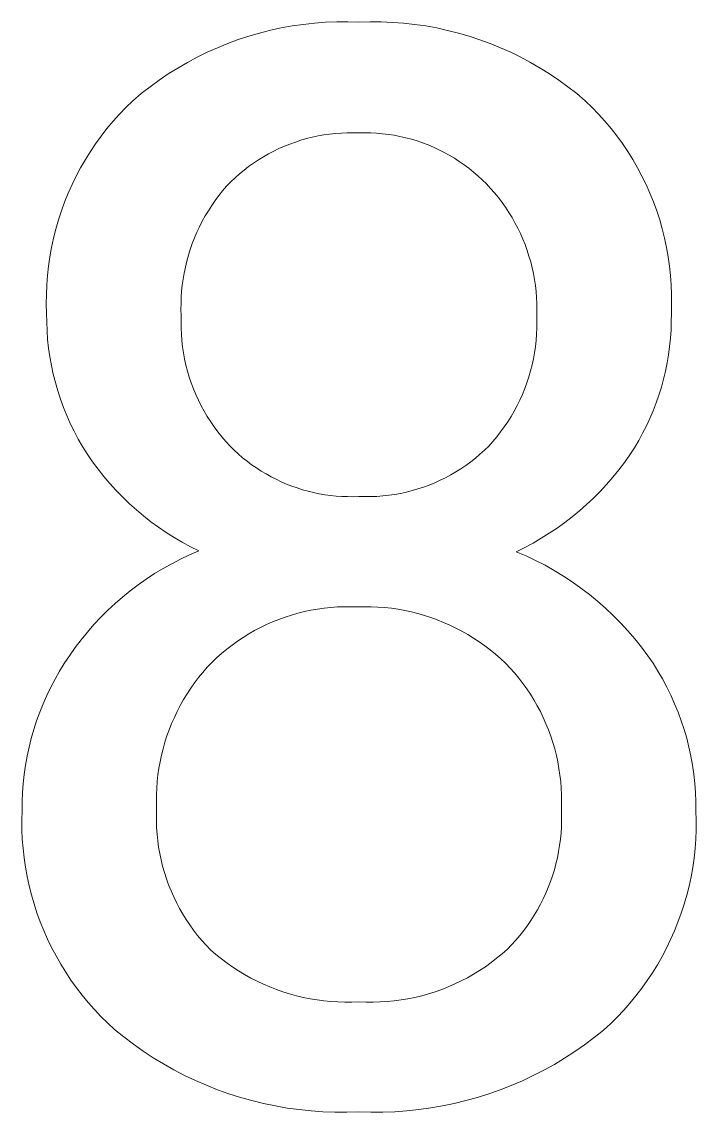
# Model space of a CAD drawing. Header units: millimetres. Extents: x 3269 to 7089, y 1744 to 4413.
# Drawn here: x 6460.62 to 6483.64, y 1984.08 to 2021.28 of the extents above; entities that cross this region are included whole.
import ezdxf

# ---------------------------------------------------------------- set-up
doc = ezdxf.new("R2010")
doc.units = ezdxf.units.MM
doc.header["$MEASUREMENT"] = 0
doc.layers.add('Domyślny', color=7, linetype='Continuous', true_color=0x000000)

msp = doc.modelspace()

# ---------------------------------------------------------------- linework, layer by layer
at = {"layer": 'Domyślny', "color": 18, "lineweight": 15, "true_color": 0x000000}
for p, q in [((6469.478, 2021.066), (6469.852, 2021.134)), ((6469.852, 2021.134), (6470.229, 2021.188)), ((6470.229, 2021.188), (6470.608, 2021.23)), ((6470.608, 2021.23), (6470.987, 2021.258)), ((6470.987, 2021.258), (6471.368, 2021.273)), ((6471.368, 2021.273), (6471.748, 2021.275)), ((6471.748, 2021.275), (6472.129, 2021.264)), ((6472.129, 2021.264), (6472.509, 2021.275)), ((6472.509, 2021.275), (6472.89, 2021.273)), ((6472.89, 2021.273), (6473.271, 2021.257)), ((6473.271, 2021.257), (6473.65, 2021.229)), ((6473.65, 2021.229), (6474.029, 2021.187)), ((6474.029, 2021.187), (6474.405, 2021.133)), ((6474.405, 2021.133), (6474.78, 2021.065)), ((6468.009, 2020.668), (6468.371, 2020.786)), ((6468.371, 2020.786), (6468.736, 2020.892)), ((6468.736, 2020.892), (6469.106, 2020.986)), ((6469.106, 2020.986), (6469.478, 2021.066)), ((6474.78, 2021.065), (6475.152, 2020.984)), ((6475.152, 2020.984), (6475.521, 2020.891)), ((6475.521, 2020.891), (6475.887, 2020.785)), ((6475.887, 2020.785), (6476.248, 2020.666)), ((6466.952, 2020.237), (6467.299, 2020.393)), ((6467.299, 2020.393), (6467.652, 2020.536)), ((6467.652, 2020.536), (6468.009, 2020.668)), ((6476.248, 2020.666), (6476.606, 2020.535)), ((6476.606, 2020.535), (6476.958, 2020.391)), ((6476.958, 2020.391), (6477.306, 2020.236)), ((6466.274, 2019.89), (6466.61, 2020.069)), ((6466.61, 2020.069), (6466.952, 2020.237)), ((6477.306, 2020.236), (6477.648, 2020.068)), ((6477.648, 2020.068), (6477.983, 2019.889)), ((6465.622, 2019.497), (6465.945, 2019.699)), ((6465.945, 2019.699), (6466.274, 2019.89)), ((6477.983, 2019.889), (6478.313, 2019.698)), ((6478.313, 2019.698), (6478.635, 2019.496)), ((6464.999, 2019.059), (6465.307, 2019.284)), ((6465.307, 2019.284), (6465.622, 2019.497)), ((6478.635, 2019.496), (6478.951, 2019.283)), ((6478.951, 2019.283), (6479.259, 2019.059)), ((6464.699, 2018.825), (6464.999, 2019.059)), ((6479.259, 2019.059), (6479.559, 2018.825)), ((6464.176, 2018.355), (6464.408, 2018.58)), ((6464.408, 2018.58), (6464.699, 2018.825)), ((6479.559, 2018.825), (6479.85, 2018.58)), ((6479.85, 2018.58), (6480.083, 2018.355)), ((6463.952, 2018.122), (6464.176, 2018.355)), ((6480.083, 2018.355), (6480.307, 2018.123)), ((6463.529, 2017.634), (6463.737, 2017.882)), ((6463.737, 2017.882), (6463.952, 2018.122)), ((6480.307, 2018.123), (6480.523, 2017.883)), ((6480.523, 2017.883), (6480.731, 2017.636)), ((6463.331, 2017.379), (6463.529, 2017.634)), ((6470.929, 2017.417), (6470.732, 2017.381)), ((6471.128, 2017.445), (6470.929, 2017.417)), ((6471.327, 2017.467), (6471.128, 2017.445)), ((6471.527, 2017.482), (6471.327, 2017.467)), ((6471.728, 2017.49), (6471.527, 2017.482)), ((6471.928, 2017.491), (6471.728, 2017.49)), ((6472.129, 2017.486), (6471.928, 2017.491)), ((6472.33, 2017.49), (6472.129, 2017.486)), ((6472.531, 2017.486), (6472.33, 2017.49)), ((6472.732, 2017.476), (6472.531, 2017.486)), ((6472.932, 2017.458), (6472.732, 2017.476)), ((6473.131, 2017.434), (6472.932, 2017.458)), ((6473.33, 2017.403), (6473.131, 2017.434)), ((6473.527, 2017.365), (6473.33, 2017.403)), ((6480.731, 2017.636), (6480.929, 2017.381)), ((6462.961, 2016.85), (6463.141, 2017.118)), ((6463.141, 2017.118), (6463.331, 2017.379)), ((6469.582, 2017.031), (6469.399, 2016.95)), ((6469.769, 2017.106), (6469.582, 2017.031)), ((6469.957, 2017.174), (6469.769, 2017.106)), ((6470.148, 2017.236), (6469.957, 2017.174)), ((6470.341, 2017.291), (6470.148, 2017.236)), ((6470.536, 2017.339), (6470.341, 2017.291)), ((6470.732, 2017.381), (6470.536, 2017.339)), ((6473.723, 2017.32), (6473.527, 2017.365)), ((6473.918, 2017.268), (6473.723, 2017.32)), ((6474.11, 2017.21), (6473.918, 2017.268)), ((6474.3, 2017.145), (6474.11, 2017.21)), ((6474.488, 2017.074), (6474.3, 2017.145)), ((6474.673, 2016.996), (6474.488, 2017.074)), ((6480.929, 2017.381), (6481.119, 2017.12)), ((6481.119, 2017.12), (6481.3, 2016.852)), ((6462.79, 2016.576), (6462.961, 2016.85)), ((6468.866, 2016.671), (6468.695, 2016.566)), ((6469.04, 2016.77), (6468.866, 2016.671)), ((6469.218, 2016.863), (6469.04, 2016.77)), ((6469.399, 2016.95), (6469.218, 2016.863)), ((6474.856, 2016.911), (6474.673, 2016.996)), ((6475.035, 2016.821), (6474.856, 2016.911)), ((6475.211, 2016.724), (6475.035, 2016.821)), ((6475.384, 2016.621), (6475.211, 2016.724)), ((6481.3, 2016.852), (6481.471, 2016.578)), ((6462.477, 2016.012), (6462.629, 2016.297)), ((6462.629, 2016.297), (6462.79, 2016.576)), ((6468.364, 2016.339), (6468.205, 2016.217)), ((6468.528, 2016.455), (6468.364, 2016.339)), ((6468.695, 2016.566), (6468.528, 2016.455)), ((6475.553, 2016.512), (6475.384, 2016.621)), ((6475.718, 2016.398), (6475.553, 2016.512)), ((6475.879, 2016.278), (6475.718, 2016.398)), ((6476.036, 2016.152), (6475.879, 2016.278)), ((6481.471, 2016.578), (6481.633, 2016.298)), ((6481.633, 2016.298), (6481.785, 2016.013)), ((6462.335, 2015.721), (6462.477, 2016.012)), ((6467.899, 2015.957), (6467.753, 2015.82)), ((6468.05, 2016.09), (6467.899, 2015.957)), ((6468.205, 2016.217), (6468.05, 2016.09)), ((6476.189, 2016.021), (6476.036, 2016.152)), ((6476.336, 2015.885), (6476.189, 2016.021)), ((6481.785, 2016.013), (6481.927, 2015.723)), ((6462.204, 2015.427), (6462.335, 2015.721)), ((6467.612, 2015.666), (6467.476, 2015.508)), ((6467.753, 2015.82), (6467.612, 2015.666)), ((6476.479, 2015.743), (6476.336, 2015.885)), ((6476.62, 2015.593), (6476.479, 2015.743)), ((6476.756, 2015.438), (6476.62, 2015.593)), ((6481.927, 2015.723), (6482.058, 2015.428)), ((6462.082, 2015.127), (6462.204, 2015.427)), ((6467.221, 2015.178), (6467.102, 2015.007)), ((6467.346, 2015.345), (6467.221, 2015.178)), ((6467.476, 2015.508), (6467.346, 2015.345)), ((6476.886, 2015.279), (6476.756, 2015.438)), ((6477.01, 2015.115), (6476.886, 2015.279)), ((6482.058, 2015.428), (6482.18, 2015.129)), ((6461.871, 2014.517), (6461.972, 2014.824)), ((6461.972, 2014.824), (6462.082, 2015.127)), ((6466.989, 2014.831), (6466.882, 2014.653)), ((6467.102, 2015.007), (6466.989, 2014.831)), ((6477.13, 2014.947), (6477.01, 2015.115)), ((6477.243, 2014.775), (6477.13, 2014.947)), ((6482.18, 2015.129), (6482.29, 2014.826)), ((6482.29, 2014.826), (6482.391, 2014.518)), ((6461.782, 2014.207), (6461.871, 2014.517)), ((6466.78, 2014.47), (6466.685, 2014.285)), ((6466.882, 2014.653), (6466.78, 2014.47)), ((6477.351, 2014.6), (6477.243, 2014.775)), ((6477.453, 2014.421), (6477.351, 2014.6)), ((6477.548, 2014.239), (6477.453, 2014.421)), ((6482.391, 2014.518), (6482.48, 2014.208)), ((6461.703, 2013.894), (6461.782, 2014.207)), ((6466.597, 2014.096), (6466.515, 2013.904)), ((6466.685, 2014.285), (6466.597, 2014.096)), ((6477.638, 2014.053), (6477.548, 2014.239)), ((6477.721, 2013.865), (6477.638, 2014.053)), ((6482.48, 2014.208), (6482.559, 2013.895)), ((6461.635, 2013.578), (6461.703, 2013.894)), ((6466.439, 2013.71), (6466.37, 2013.513)), ((6466.515, 2013.904), (6466.439, 2013.71)), ((6477.797, 2013.674), (6477.721, 2013.865)), ((6477.868, 2013.48), (6477.797, 2013.674)), ((6482.559, 2013.895), (6482.626, 2013.579)), ((6461.578, 2013.26), (6461.635, 2013.578)), ((6466.307, 2013.314), (6466.251, 2013.113)), ((6466.37, 2013.513), (6466.307, 2013.314)), ((6477.931, 2013.285), (6477.868, 2013.48)), ((6482.626, 2013.579), (6482.683, 2013.261)), ((6461.497, 2012.62), (6461.532, 2012.941)), ((6461.532, 2012.941), (6461.578, 2013.26)), ((6466.251, 2013.113), (6466.203, 2012.91)), ((6477.989, 2013.087), (6477.931, 2013.285)), ((6478.039, 2012.887), (6477.989, 2013.087)), ((6482.683, 2013.261), (6482.729, 2012.941)), ((6482.729, 2012.941), (6482.763, 2012.62)), ((6461.473, 2012.298), (6461.497, 2012.62)), ((6466.16, 2012.706), (6466.125, 2012.501)), ((6466.203, 2012.91), (6466.16, 2012.706)), ((6478.083, 2012.686), (6478.039, 2012.887)), ((6478.12, 2012.484), (6478.083, 2012.686)), ((6482.763, 2012.62), (6482.786, 2012.298)), ((6461.461, 2011.975), (6461.473, 2012.298)), ((6466.097, 2012.294), (6466.076, 2012.086)), ((6466.125, 2012.501), (6466.097, 2012.294)), ((6478.15, 2012.28), (6478.12, 2012.484)), ((6478.173, 2012.075), (6478.15, 2012.28)), ((6482.786, 2012.298), (6482.798, 2011.975)), ((6461.459, 2011.652), (6461.461, 2011.975)), ((6466.062, 2011.878), (6466.055, 2011.67)), ((6466.076, 2012.086), (6466.062, 2011.878)), ((6478.189, 2011.87), (6478.173, 2012.075)), ((6478.199, 2011.665), (6478.189, 2011.87)), ((6482.798, 2011.975), (6482.799, 2011.652)), ((6461.469, 2011.329), (6461.459, 2011.652)), ((6466.055, 2011.67), (6466.054, 2011.461)), ((6466.054, 2011.461), (6466.061, 2011.253)), ((6478.197, 2011.253), (6478.201, 2011.459)), ((6478.201, 2011.459), (6478.199, 2011.665)), ((6482.799, 2011.652), (6482.789, 2011.329)), ((6461.471, 2011.031), (6461.469, 2011.329)), ((6466.061, 2011.253), (6466.056, 2011.041)), ((6478.202, 2011.041), (6478.197, 2011.253)), ((6482.789, 2011.329), (6482.788, 2011.046)), ((6461.482, 2010.734), (6461.471, 2011.031)), ((6461.504, 2010.437), (6461.482, 2010.734)), ((6466.056, 2011.041), (6466.058, 2010.828)), ((6466.058, 2010.828), (6466.067, 2010.616)), ((6478.192, 2010.618), (6478.201, 2010.829)), ((6478.201, 2010.829), (6478.202, 2011.041)), ((6482.779, 2010.763), (6482.76, 2010.48)), ((6482.788, 2011.046), (6482.779, 2010.763)), ((6461.536, 2010.14), (6461.504, 2010.437)), ((6466.067, 2010.616), (6466.084, 2010.405)), ((6466.084, 2010.405), (6466.108, 2010.194)), ((6478.152, 2010.196), (6478.176, 2010.406)), ((6478.176, 2010.406), (6478.192, 2010.618)), ((6482.76, 2010.48), (6482.731, 2010.198)), ((6461.579, 2009.846), (6461.536, 2010.14)), ((6466.108, 2010.194), (6466.14, 2009.984)), ((6466.14, 2009.984), (6466.178, 2009.775)), ((6478.084, 2009.778), (6478.122, 2009.986)), ((6478.122, 2009.986), (6478.152, 2010.196)), ((6482.731, 2010.198), (6482.693, 2009.917)), ((6461.632, 2009.552), (6461.579, 2009.846)), ((6466.178, 2009.775), (6466.225, 2009.568)), ((6478.039, 2009.571), (6478.084, 2009.778)), ((6482.646, 2009.638), (6482.589, 2009.361)), ((6482.693, 2009.917), (6482.646, 2009.638)), ((6461.694, 2009.261), (6461.632, 2009.552)), ((6461.767, 2008.972), (6461.694, 2009.261)), ((6466.225, 2009.568), (6466.278, 2009.362)), ((6466.278, 2009.362), (6466.338, 2009.159)), ((6477.927, 2009.162), (6477.986, 2009.366)), ((6477.986, 2009.366), (6478.039, 2009.571)), ((6482.589, 2009.361), (6482.523, 2009.085)), ((6461.85, 2008.686), (6461.767, 2008.972)), ((6466.338, 2009.159), (6466.406, 2008.957)), ((6466.406, 2008.957), (6466.48, 2008.758)), ((6477.787, 2008.762), (6477.861, 2008.961)), ((6477.861, 2008.961), (6477.927, 2009.162)), ((6482.523, 2009.085), (6482.448, 2008.812)), ((6461.942, 2008.403), (6461.85, 2008.686)), ((6466.48, 2008.758), (6466.561, 2008.562)), ((6466.561, 2008.562), (6466.649, 2008.369)), ((6477.621, 2008.373), (6477.707, 2008.566)), ((6477.707, 2008.566), (6477.787, 2008.762)), ((6482.364, 2008.541), (6482.271, 2008.274)), ((6482.448, 2008.812), (6482.364, 2008.541)), ((6462.045, 2008.123), (6461.942, 2008.403)), ((6462.157, 2007.847), (6462.045, 2008.123)), ((6466.649, 2008.369), (6466.744, 2008.179)), ((6466.744, 2008.179), (6466.846, 2007.992)), ((6477.427, 2007.996), (6477.527, 2008.183)), ((6477.527, 2008.183), (6477.621, 2008.373)), ((6482.271, 2008.274), (6482.168, 2008.009)), ((6462.278, 2007.575), (6462.157, 2007.847)), ((6466.846, 2007.992), (6466.953, 2007.81)), ((6466.953, 2007.81), (6467.068, 2007.631)), ((6477.208, 2007.634), (6477.321, 2007.813)), ((6477.321, 2007.813), (6477.427, 2007.996)), ((6482.058, 2007.749), (6481.938, 2007.492)), ((6482.168, 2008.009), (6482.058, 2007.749)), ((6462.409, 2007.307), (6462.278, 2007.575)), ((6467.068, 2007.631), (6467.188, 2007.456)), ((6467.188, 2007.456), (6467.314, 2007.285)), ((6476.964, 2007.287), (6477.089, 2007.458)), ((6477.089, 2007.458), (6477.208, 2007.634)), ((6481.938, 2007.492), (6481.81, 2007.239)), ((6462.549, 2007.044), (6462.409, 2007.307)), ((6462.698, 2006.786), (6462.549, 2007.044)), ((6467.314, 2007.285), (6467.446, 2007.119)), ((6467.446, 2007.119), (6467.584, 2006.957)), ((6476.698, 2006.958), (6476.834, 2007.12)), ((6476.834, 2007.12), (6476.964, 2007.287)), ((6481.674, 2006.991), (6481.529, 2006.747)), ((6481.81, 2007.239), (6481.674, 2006.991)), ((6462.856, 2006.534), (6462.698, 2006.786)), ((6467.584, 2006.957), (6467.728, 2006.801)), ((6467.728, 2006.801), (6467.867, 2006.665)), ((6467.867, 2006.665), (6468.01, 2006.533)), ((6476.258, 2006.523), (6476.409, 2006.659)), ((6476.409, 2006.659), (6476.556, 2006.801)), ((6476.556, 2006.801), (6476.698, 2006.958)), ((6481.529, 2006.747), (6481.377, 2006.508)), ((6463.037, 2006.271), (6462.856, 2006.534)), ((6463.227, 2006.015), (6463.037, 2006.271)), ((6468.01, 2006.533), (6468.158, 2006.407)), ((6468.158, 2006.407), (6468.31, 2006.285)), ((6468.31, 2006.285), (6468.466, 2006.169)), ((6475.777, 2006.146), (6475.942, 2006.266)), ((6475.942, 2006.266), (6476.102, 2006.392)), ((6476.102, 2006.392), (6476.258, 2006.523)), ((6481.19, 2006.245), (6480.995, 2005.989)), ((6481.377, 2006.508), (6481.19, 2006.245)), ((6463.425, 2005.765), (6463.227, 2006.015)), ((6468.466, 2006.169), (6468.626, 2006.058)), ((6468.626, 2006.058), (6468.79, 2005.952)), ((6468.79, 2005.952), (6468.957, 2005.852)), ((6475.26, 2005.821), (6475.436, 2005.923)), ((6475.436, 2005.923), (6475.609, 2006.032)), ((6475.609, 2006.032), (6475.777, 2006.146)), ((6480.995, 2005.989), (6480.792, 2005.739)), ((6463.631, 2005.523), (6463.425, 2005.765)), ((6463.846, 2005.287), (6463.631, 2005.523)), ((6468.957, 2005.852), (6469.127, 2005.758)), ((6469.127, 2005.758), (6469.3, 2005.669)), ((6469.3, 2005.669), (6469.476, 2005.586)), ((6469.476, 2005.586), (6469.655, 2005.509)), ((6469.655, 2005.509), (6469.836, 2005.439)), ((6474.524, 2005.475), (6474.712, 2005.552)), ((6474.712, 2005.552), (6474.898, 2005.635)), ((6474.898, 2005.635), (6475.081, 2005.725)), ((6475.081, 2005.725), (6475.26, 2005.821)), ((6480.58, 2005.496), (6480.36, 2005.259)), ((6480.792, 2005.739), (6480.58, 2005.496)), ((6464.068, 2005.058), (6463.846, 2005.287)), ((6469.836, 2005.439), (6470.02, 2005.374)), ((6470.02, 2005.374), (6470.206, 2005.316)), ((6470.206, 2005.316), (6470.393, 2005.264)), ((6470.393, 2005.264), (6470.582, 2005.218)), ((6470.582, 2005.218), (6470.773, 2005.178)), ((6470.773, 2005.178), (6470.965, 2005.145)), ((6470.965, 2005.145), (6471.158, 2005.119)), ((6471.158, 2005.119), (6471.351, 2005.099)), ((6472.943, 2005.102), (6473.145, 2005.125)), ((6473.145, 2005.125), (6473.347, 2005.154)), ((6473.347, 2005.154), (6473.547, 2005.19)), ((6473.547, 2005.19), (6473.746, 2005.234)), ((6473.746, 2005.234), (6473.944, 2005.284)), ((6473.944, 2005.284), (6474.139, 2005.341)), ((6474.139, 2005.341), (6474.332, 2005.404)), ((6474.332, 2005.404), (6474.524, 2005.475)), ((6480.36, 2005.259), (6480.133, 2005.031)), ((6464.298, 2004.837), (6464.068, 2005.058)), ((6464.535, 2004.624), (6464.298, 2004.837)), ((6471.351, 2005.099), (6471.545, 2005.085)), ((6471.545, 2005.085), (6471.74, 2005.078)), ((6471.74, 2005.078), (6471.934, 2005.077)), ((6471.934, 2005.077), (6472.129, 2005.084)), ((6472.129, 2005.084), (6472.333, 2005.078)), ((6472.333, 2005.078), (6472.536, 2005.079)), ((6472.536, 2005.079), (6472.74, 2005.087)), ((6472.74, 2005.087), (6472.943, 2005.102)), ((6479.899, 2004.81), (6479.657, 2004.597)), ((6480.133, 2005.031), (6479.899, 2004.81)), ((6464.779, 2004.419), (6464.535, 2004.624)), ((6465.03, 2004.222), (6464.779, 2004.419)), ((6479.408, 2004.392), (6479.153, 2004.195)), ((6479.657, 2004.597), (6479.408, 2004.392)), ((6465.287, 2004.034), (6465.03, 2004.222)), ((6465.55, 2003.854), (6465.287, 2004.034)), ((6478.891, 2004.007), (6478.623, 2003.827)), ((6479.153, 2004.195), (6478.891, 2004.007)), ((6465.819, 2003.683), (6465.55, 2003.854)), ((6466.094, 2003.522), (6465.819, 2003.683)), ((6478.349, 2003.657), (6478.07, 2003.495)), ((6478.623, 2003.827), (6478.349, 2003.657)), ((6466.374, 2003.369), (6466.094, 2003.522)), ((6466.659, 2003.226), (6466.374, 2003.369)), ((6477.786, 2003.343), (6477.497, 2003.201)), ((6478.07, 2003.495), (6477.786, 2003.343)), ((6465.741, 2002.792), (6466.042, 2002.947)), ((6466.042, 2002.947), (6466.348, 2003.092)), ((6466.348, 2003.092), (6466.659, 2003.226)), ((6477.497, 2003.201), (6477.83, 2003.057)), ((6477.83, 2003.057), (6478.157, 2002.902)), ((6478.157, 2002.902), (6478.479, 2002.736)), ((6465.155, 2002.451), (6465.445, 2002.626)), ((6465.445, 2002.626), (6465.741, 2002.792)), ((6478.479, 2002.736), (6478.795, 2002.558)), ((6478.795, 2002.558), (6479.104, 2002.37)), ((6464.594, 2002.071), (6464.871, 2002.266)), ((6464.871, 2002.266), (6465.155, 2002.451)), ((6479.104, 2002.37), (6479.407, 2002.171)), ((6479.407, 2002.171), (6479.703, 2001.961)), ((6464.06, 2001.654), (6464.324, 2001.867)), ((6464.324, 2001.867), (6464.594, 2002.071)), ((6479.703, 2001.961), (6479.991, 2001.741)), ((6463.556, 2001.201), (6463.805, 2001.432)), ((6463.805, 2001.432), (6464.06, 2001.654)), ((6479.991, 2001.741), (6480.271, 2001.512)), ((6480.271, 2001.512), (6480.544, 2001.272)), ((6463.316, 2000.962), (6463.556, 2001.201)), ((6469.825, 2001.037), (6469.608, 2000.967)), ((6470.044, 2001.1), (6469.825, 2001.037)), ((6470.266, 2001.155), (6470.044, 2001.1)), ((6470.489, 2001.203), (6470.266, 2001.155)), ((6470.714, 2001.243), (6470.489, 2001.203)), ((6470.94, 2001.275), (6470.714, 2001.243)), ((6471.166, 2001.299), (6470.94, 2001.275)), ((6471.394, 2001.316), (6471.166, 2001.299)), ((6471.622, 2001.324), (6471.394, 2001.316)), ((6471.85, 2001.325), (6471.622, 2001.324)), ((6472.078, 2001.318), (6471.85, 2001.325)), ((6472.309, 2001.324), (6472.078, 2001.318)), ((6472.541, 2001.322), (6472.309, 2001.324)), ((6472.772, 2001.312), (6472.541, 2001.322)), ((6473.003, 2001.294), (6472.772, 2001.312)), ((6473.233, 2001.269), (6473.003, 2001.294)), ((6473.462, 2001.235), (6473.233, 2001.269)), ((6473.689, 2001.194), (6473.462, 2001.235)), ((6473.916, 2001.146), (6473.689, 2001.194)), ((6474.14, 2001.09), (6473.916, 2001.146)), ((6474.362, 2001.026), (6474.14, 2001.09)), ((6474.583, 2000.955), (6474.362, 2001.026)), ((6480.544, 2001.272), (6480.807, 2001.024)), ((6480.807, 2001.024), (6481.062, 2000.766)), ((6462.861, 2000.46), (6463.084, 2000.715)), ((6463.084, 2000.715), (6463.316, 2000.962)), ((6468.973, 2000.713), (6468.767, 2000.613)), ((6469.182, 2000.805), (6468.973, 2000.713)), ((6469.393, 2000.89), (6469.182, 2000.805)), ((6469.608, 2000.967), (6469.393, 2000.89)), ((6474.8, 2000.876), (6474.583, 2000.955)), ((6475.015, 2000.79), (6474.8, 2000.876)), ((6475.227, 2000.697), (6475.015, 2000.79)), ((6475.435, 2000.597), (6475.227, 2000.697)), ((6481.062, 2000.766), (6481.308, 2000.5)), ((6462.647, 2000.198), (6462.861, 2000.46)), ((6468.367, 2000.394), (6468.173, 2000.274)), ((6468.566, 2000.507), (6468.367, 2000.394)), ((6468.767, 2000.613), (6468.566, 2000.507)), ((6475.641, 2000.49), (6475.435, 2000.597)), ((6475.842, 2000.376), (6475.641, 2000.49)), ((6476.039, 2000.255), (6475.842, 2000.376)), ((6481.308, 2000.5), (6481.544, 2000.225)), ((6462.245, 1999.652), (6462.441, 1999.928)), ((6462.441, 1999.928), (6462.647, 2000.198)), ((6467.798, 2000.015), (6467.617, 1999.876)), ((6467.983, 2000.148), (6467.798, 2000.015)), ((6468.173, 2000.274), (6467.983, 2000.148)), ((6476.232, 2000.128), (6476.039, 2000.255)), ((6476.421, 1999.994), (6476.232, 2000.128)), ((6476.605, 1999.854), (6476.421, 1999.994)), ((6481.544, 2000.225), (6481.771, 1999.942)), ((6481.771, 1999.942), (6481.987, 1999.652)), ((6462.073, 1999.392), (6462.245, 1999.652)), ((6467.27, 1999.58), (6467.104, 1999.423)), ((6467.441, 1999.731), (6467.27, 1999.58)), ((6467.617, 1999.876), (6467.441, 1999.731)), ((6476.785, 1999.708), (6476.605, 1999.854)), ((6476.959, 1999.555), (6476.785, 1999.708)), ((6477.128, 1999.397), (6476.959, 1999.555)), ((6481.987, 1999.652), (6482.163, 1999.393)), ((6461.909, 1999.126), (6462.073, 1999.392)), ((6466.949, 1999.256), (6466.8, 1999.085)), ((6467.104, 1999.423), (6466.949, 1999.256)), ((6477.285, 1999.233), (6477.128, 1999.397)), ((6477.436, 1999.063), (6477.285, 1999.233)), ((6482.163, 1999.393), (6482.33, 1999.128)), ((6461.61, 1998.578), (6461.755, 1998.854)), ((6461.755, 1998.854), (6461.909, 1999.126)), ((6466.656, 1998.908), (6466.518, 1998.726)), ((6466.8, 1999.085), (6466.656, 1998.908)), ((6477.581, 1998.888), (6477.436, 1999.063)), ((6477.72, 1998.708), (6477.581, 1998.888)), ((6482.33, 1999.128), (6482.488, 1998.858)), ((6482.488, 1998.858), (6482.636, 1998.582)), ((6461.474, 1998.297), (6461.61, 1998.578)), ((6466.387, 1998.54), (6466.262, 1998.35)), ((6466.518, 1998.726), (6466.387, 1998.54)), ((6477.852, 1998.524), (6477.72, 1998.708)), ((6477.979, 1998.335), (6477.852, 1998.524)), ((6482.636, 1998.582), (6482.774, 1998.302)), ((6461.348, 1998.011), (6461.474, 1998.297)), ((6466.143, 1998.156), (6466.031, 1997.957)), ((6466.262, 1998.35), (6466.143, 1998.156)), ((6478.099, 1998.142), (6477.979, 1998.335)), ((6478.212, 1997.945), (6478.099, 1998.142)), ((6482.774, 1998.302), (6482.902, 1998.016)), ((6461.126, 1997.428), (6461.232, 1997.721)), ((6461.232, 1997.721), (6461.348, 1998.011)), ((6465.926, 1997.755), (6465.828, 1997.55)), ((6466.031, 1997.957), (6465.926, 1997.755)), ((6478.318, 1997.744), (6478.212, 1997.945)), ((6478.418, 1997.54), (6478.318, 1997.744)), ((6482.902, 1998.016), (6483.021, 1997.727)), ((6483.021, 1997.727), (6483.129, 1997.433)), ((6461.03, 1997.131), (6461.126, 1997.428)), ((6465.736, 1997.341), (6465.652, 1997.129)), ((6465.828, 1997.55), (6465.736, 1997.341)), ((6478.51, 1997.332), (6478.418, 1997.54)), ((6478.596, 1997.121), (6478.51, 1997.332)), ((6483.129, 1997.433), (6483.227, 1997.136)), ((6460.943, 1996.83), (6461.03, 1997.131)), ((6465.652, 1997.129), (6465.575, 1996.915)), ((6478.674, 1996.908), (6478.596, 1997.121)), ((6483.227, 1997.136), (6483.314, 1996.835)), ((6460.868, 1996.528), (6460.943, 1996.83)), ((6465.505, 1996.698), (6465.443, 1996.479)), ((6465.575, 1996.915), (6465.505, 1996.698)), ((6478.745, 1996.692), (6478.674, 1996.908)), ((6478.808, 1996.474), (6478.745, 1996.692)), ((6483.314, 1996.835), (6483.391, 1996.532)), ((6460.747, 1995.915), (6460.802, 1996.222)), ((6460.802, 1996.222), (6460.868, 1996.528)), ((6465.388, 1996.258), (6465.341, 1996.035)), ((6465.443, 1996.479), (6465.388, 1996.258)), ((6478.864, 1996.254), (6478.808, 1996.474)), ((6478.912, 1996.031), (6478.864, 1996.254)), ((6483.391, 1996.532), (6483.457, 1996.226)), ((6483.457, 1996.226), (6483.513, 1995.918)), ((6460.702, 1995.606), (6460.747, 1995.915)), ((6465.341, 1996.035), (6465.301, 1995.811)), ((6478.953, 1995.808), (6478.912, 1996.031)), ((6483.513, 1995.918), (6483.558, 1995.609)), ((6460.668, 1995.296), (6460.702, 1995.606)), ((6465.268, 1995.586), (6465.244, 1995.359)), ((6465.301, 1995.811), (6465.268, 1995.586)), ((6478.986, 1995.583), (6478.953, 1995.808)), ((6479.012, 1995.357), (6478.986, 1995.583)), ((6483.558, 1995.609), (6483.592, 1995.298)), ((6460.645, 1994.984), (6460.668, 1995.296)), ((6465.227, 1995.132), (6465.217, 1994.905)), ((6465.244, 1995.359), (6465.227, 1995.132)), ((6479.03, 1995.131), (6479.012, 1995.357)), ((6479.039, 1994.904), (6479.03, 1995.131)), ((6483.592, 1995.298), (6483.615, 1994.986)), ((6460.632, 1994.672), (6460.645, 1994.984)), ((6465.217, 1994.905), (6465.216, 1994.677)), ((6479.042, 1994.676), (6479.039, 1994.904)), ((6483.615, 1994.986), (6483.627, 1994.673)), ((6460.622, 1994.039), (6460.63, 1994.36)), ((6460.63, 1994.36), (6460.632, 1994.672)), ((6465.222, 1994.449), (6465.214, 1994.227)), ((6465.216, 1994.677), (6465.222, 1994.449)), ((6479.036, 1994.449), (6479.042, 1994.676)), ((6479.044, 1994.237), (6479.036, 1994.449)), ((6483.627, 1994.673), (6483.628, 1994.36)), ((6483.628, 1994.36), (6483.637, 1994.038)), ((6460.625, 1993.717), (6460.622, 1994.039)), ((6465.214, 1994.227), (6465.214, 1994.005)), ((6465.214, 1994.005), (6465.222, 1993.784)), ((6479.039, 1993.813), (6479.045, 1994.025)), ((6479.045, 1994.025), (6479.044, 1994.237)), ((6483.637, 1994.038), (6483.635, 1993.715)), ((6460.638, 1993.395), (6460.625, 1993.717)), ((6465.222, 1993.784), (6465.237, 1993.562)), ((6479.005, 1993.39), (6479.025, 1993.601)), ((6479.025, 1993.601), (6479.039, 1993.813)), ((6483.635, 1993.715), (6483.622, 1993.392)), ((6460.663, 1993.075), (6460.638, 1993.395)), ((6465.237, 1993.562), (6465.26, 1993.342)), ((6465.26, 1993.342), (6465.291, 1993.122)), ((6478.977, 1993.18), (6479.005, 1993.39)), ((6483.622, 1993.392), (6483.598, 1993.071)), ((6460.699, 1992.755), (6460.663, 1993.075)), ((6465.291, 1993.122), (6465.329, 1992.903)), ((6465.329, 1992.903), (6465.375, 1992.686)), ((6478.9, 1992.762), (6478.942, 1992.97)), ((6478.942, 1992.97), (6478.977, 1993.18)), ((6483.598, 1993.071), (6483.563, 1992.75)), ((6460.746, 1992.437), (6460.699, 1992.755)), ((6465.375, 1992.686), (6465.429, 1992.471)), ((6465.429, 1992.471), (6465.489, 1992.257)), ((6478.796, 1992.351), (6478.852, 1992.556)), ((6478.852, 1992.556), (6478.9, 1992.762)), ((6483.563, 1992.75), (6483.517, 1992.43)), ((6460.803, 1992.12), (6460.746, 1992.437)), ((6460.871, 1991.806), (6460.803, 1992.12)), ((6465.489, 1992.257), (6465.558, 1992.046)), ((6478.664, 1991.948), (6478.734, 1992.148)), ((6478.734, 1992.148), (6478.796, 1992.351)), ((6483.46, 1992.113), (6483.392, 1991.797)), ((6483.517, 1992.43), (6483.46, 1992.113)), ((6460.95, 1991.494), (6460.871, 1991.806)), ((6465.558, 1992.046), (6465.633, 1991.837)), ((6465.633, 1991.837), (6465.716, 1991.631)), ((6478.506, 1991.554), (6478.588, 1991.749)), ((6478.588, 1991.749), (6478.664, 1991.948)), ((6483.392, 1991.797), (6483.314, 1991.484)), ((6461.039, 1991.185), (6460.95, 1991.494)), ((6465.716, 1991.631), (6465.806, 1991.428)), ((6465.806, 1991.428), (6465.902, 1991.229)), ((6478.321, 1991.172), (6478.417, 1991.361)), ((6478.417, 1991.361), (6478.506, 1991.554)), ((6483.314, 1991.484), (6483.225, 1991.174)), ((6461.139, 1990.879), (6461.039, 1991.185)), ((6465.902, 1991.229), (6466.006, 1991.033)), ((6466.006, 1991.033), (6466.116, 1990.84)), ((6478.111, 1990.803), (6478.219, 1990.986)), ((6478.219, 1990.986), (6478.321, 1991.172)), ((6483.225, 1991.174), (6483.125, 1990.867)), ((6461.249, 1990.577), (6461.139, 1990.879)), ((6466.116, 1990.84), (6466.234, 1990.651)), ((6466.234, 1990.651), (6466.357, 1990.467)), ((6477.877, 1990.449), (6477.997, 1990.624)), ((6477.997, 1990.624), (6478.111, 1990.803)), ((6483.125, 1990.867), (6483.015, 1990.564)), ((6461.369, 1990.278), (6461.249, 1990.577)), ((6461.5, 1989.984), (6461.369, 1990.278)), ((6466.357, 1990.467), (6466.487, 1990.287)), ((6466.487, 1990.287), (6466.623, 1990.112)), ((6477.619, 1990.112), (6477.751, 1990.279)), ((6477.751, 1990.279), (6477.877, 1990.449)), ((6482.895, 1990.264), (6482.764, 1989.969)), ((6483.015, 1990.564), (6482.895, 1990.264)), ((6461.64, 1989.695), (6461.5, 1989.984)), ((6466.623, 1990.112), (6466.765, 1989.941)), ((6466.765, 1989.941), (6466.913, 1989.776)), ((6477.339, 1989.793), (6477.482, 1989.95)), ((6477.482, 1989.95), (6477.619, 1990.112)), ((6482.764, 1989.969), (6482.624, 1989.679)), ((6461.79, 1989.41), (6461.64, 1989.695)), ((6466.913, 1989.776), (6467.066, 1989.615)), ((6467.066, 1989.615), (6467.247, 1989.459)), ((6477.012, 1989.482), (6477.192, 1989.641)), ((6477.192, 1989.641), (6477.339, 1989.793)), ((6482.624, 1989.679), (6482.474, 1989.393)), ((6461.95, 1989.131), (6461.79, 1989.41)), ((6462.119, 1988.857), (6461.95, 1989.131)), ((6467.247, 1989.459), (6467.434, 1989.309)), ((6467.434, 1989.309), (6467.625, 1989.165)), ((6467.625, 1989.165), (6467.821, 1989.028)), ((6476.441, 1989.045), (6476.636, 1989.184)), ((6476.636, 1989.184), (6476.827, 1989.33)), ((6476.827, 1989.33), (6477.012, 1989.482)), ((6482.474, 1989.393), (6482.314, 1989.113)), ((6462.297, 1988.59), (6462.119, 1988.857)), ((6467.821, 1989.028), (6468.022, 1988.898)), ((6468.022, 1988.898), (6468.227, 1988.774)), ((6468.227, 1988.774), (6468.436, 1988.658)), ((6475.827, 1988.669), (6476.036, 1988.787)), ((6476.036, 1988.787), (6476.241, 1988.912)), ((6476.241, 1988.912), (6476.441, 1989.045)), ((6482.144, 1988.838), (6481.966, 1988.57)), ((6482.314, 1989.113), (6482.144, 1988.838)), ((6462.484, 1988.328), (6462.297, 1988.59)), ((6468.436, 1988.658), (6468.649, 1988.549)), ((6468.649, 1988.549), (6468.866, 1988.447)), ((6468.866, 1988.447), (6469.086, 1988.353)), ((6475.178, 1988.36), (6475.398, 1988.455)), ((6475.398, 1988.455), (6475.615, 1988.558)), ((6475.615, 1988.558), (6475.827, 1988.669)), ((6481.966, 1988.57), (6481.778, 1988.307)), ((6462.68, 1988.073), (6462.484, 1988.328)), ((6462.885, 1987.825), (6462.68, 1988.073)), ((6469.086, 1988.353), (6469.309, 1988.267)), ((6469.309, 1988.267), (6469.535, 1988.188)), ((6469.535, 1988.188), (6469.763, 1988.117)), ((6469.763, 1988.117), (6469.994, 1988.053)), ((6469.994, 1988.053), (6470.227, 1987.998)), ((6474.036, 1987.999), (6474.269, 1988.055)), ((6474.269, 1988.055), (6474.5, 1988.119)), ((6474.5, 1988.119), (6474.729, 1988.192)), ((6474.729, 1988.192), (6474.955, 1988.272)), ((6474.955, 1988.272), (6475.178, 1988.36)), ((6481.581, 1988.051), (6481.376, 1987.802)), ((6481.778, 1988.307), (6481.581, 1988.051)), ((6463.098, 1987.584), (6462.885, 1987.825)), ((6470.227, 1987.998), (6470.461, 1987.951)), ((6470.461, 1987.951), (6470.697, 1987.912)), ((6470.697, 1987.912), (6470.934, 1987.88)), ((6470.934, 1987.88), (6471.173, 1987.857)), ((6471.173, 1987.857), (6471.411, 1987.843)), ((6471.411, 1987.843), (6471.651, 1987.836)), ((6471.651, 1987.836), (6471.89, 1987.838)), ((6471.89, 1987.838), (6472.129, 1987.847)), ((6472.129, 1987.847), (6472.369, 1987.837)), ((6472.369, 1987.837), (6472.608, 1987.835)), ((6472.608, 1987.835), (6472.848, 1987.842)), ((6472.848, 1987.842), (6473.088, 1987.857)), ((6473.088, 1987.857), (6473.326, 1987.88)), ((6473.326, 1987.88), (6473.564, 1987.911)), ((6473.564, 1987.911), (6473.801, 1987.951)), ((6473.801, 1987.951), (6474.036, 1987.999)), ((6481.376, 1987.802), (6481.162, 1987.56)), ((6463.319, 1987.35), (6463.098, 1987.584)), ((6463.548, 1987.124), (6463.319, 1987.35)), ((6480.94, 1987.326), (6480.711, 1987.099)), ((6481.162, 1987.56), (6480.94, 1987.326)), ((6463.784, 1986.906), (6463.548, 1987.124)), ((6464.102, 1986.648), (6463.784, 1986.906)), ((6480.711, 1987.099), (6480.474, 1986.881)), ((6464.429, 1986.4), (6464.102, 1986.648)), ((6480.154, 1986.625), (6479.826, 1986.38)), ((6480.474, 1986.881), (6480.154, 1986.625)), ((6464.764, 1986.164), (6464.429, 1986.4)), ((6465.107, 1985.94), (6464.764, 1986.164)), ((6479.49, 1986.147), (6479.147, 1985.924)), ((6479.826, 1986.38), (6479.49, 1986.147)), ((6465.457, 1985.727), (6465.107, 1985.94)), ((6479.147, 1985.924), (6478.796, 1985.714)), ((6465.814, 1985.526), (6465.457, 1985.727)), ((6466.178, 1985.338), (6465.814, 1985.526)), ((6478.439, 1985.515), (6478.074, 1985.329)), ((6478.796, 1985.714), (6478.439, 1985.515)), ((6466.548, 1985.162), (6466.178, 1985.338)), ((6466.923, 1984.998), (6466.548, 1985.162)), ((6477.704, 1985.155), (6477.328, 1984.993)), ((6478.074, 1985.329), (6477.704, 1985.155)), ((6467.305, 1984.848), (6466.923, 1984.998)), ((6467.691, 1984.71), (6467.305, 1984.848)), ((6468.081, 1984.586), (6467.691, 1984.71)), ((6476.562, 1984.708), (6476.171, 1984.585)), ((6476.947, 1984.844), (6476.562, 1984.708)), ((6477.328, 1984.993), (6476.947, 1984.844)), ((6468.475, 1984.475), (6468.081, 1984.586)), ((6468.873, 1984.378), (6468.475, 1984.475)), ((6469.275, 1984.294), (6468.873, 1984.378)), ((6469.678, 1984.224), (6469.275, 1984.294)), ((6474.979, 1984.295), (6474.576, 1984.226)), ((6475.38, 1984.379), (6474.979, 1984.295)), ((6475.777, 1984.475), (6475.38, 1984.379)), ((6476.171, 1984.585), (6475.777, 1984.475)), ((6470.084, 1984.168), (6469.678, 1984.224)), ((6470.492, 1984.125), (6470.084, 1984.168)), ((6470.9, 1984.097), (6470.492, 1984.125)), ((6471.31, 1984.082), (6470.9, 1984.097)), ((6471.719, 1984.082), (6471.31, 1984.082)), ((6472.129, 1984.095), (6471.719, 1984.082)), ((6472.538, 1984.082), (6472.129, 1984.095)), ((6472.947, 1984.084), (6472.538, 1984.082)), ((6473.356, 1984.099), (6472.947, 1984.084)), ((6473.764, 1984.127), (6473.356, 1984.099)), ((6474.171, 1984.17), (6473.764, 1984.127)), ((6474.576, 1984.226), (6474.171, 1984.17))]:
    msp.add_line(p, q, dxfattribs=at)

doc.saveas('drawing.dxf')
